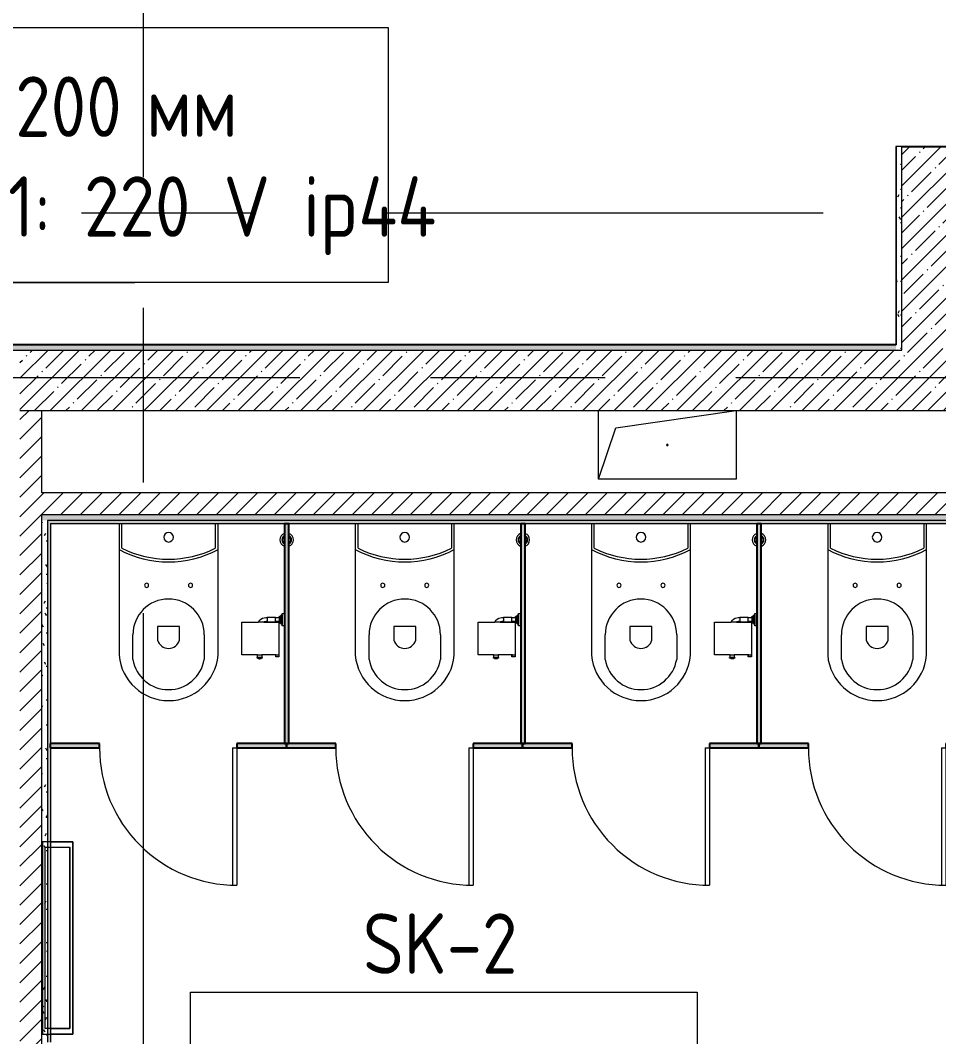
# Model space of a CAD drawing. Header units: millimetres. Extents: x 81609 to 272668, y -8553 to 29000.
# Drawn here: x 94211 to 97554, y 8101 to 11801 of the extents above; entities that cross this region are included whole.
import ezdxf

# ---------------------------------------------------------------- set-up
doc = ezdxf.new("R2010")
doc.units = ezdxf.units.MM
doc.linetypes.add('Осевая', pattern=[3175, 635, -476.25, 1587.5, -476.25])
for name, color, linetype, lineweight in [('A-DETL-GENF', 7, 'Continuous', 9), ('A-DOOR', 7, 'Continuous', 9), ('A-GENM', 7, 'Continuous', 9), ('A-GENM-2', 7, 'Continuous', 25), ('A-WALL', 7, 'Continuous', 9), ('E-ELEC-FIXT-IDEN', 7, 'Continuous', 9), ('I-WALL', 7, 'Continuous', 9), ('P-SANR-FIXT', 7, 'Continuous', 9), ('Оси-2', 7, 'Осевая', 9)]:
    doc.layers.add(name, color=color, linetype=linetype, lineweight=lineweight)
for name, color, linetype, lineweight, true_color in [('A-WALL-1', 7, 'Continuous', 9, 0x3c3c3c), ('A-WALL-FNSH-1', 7, 'Continuous', 9, 0x3c3c3c), ('I-FURN-1', 7, 'Continuous', 9, 0xf0f0f0)]:
    doc.layers.add(name, color=color, linetype=linetype, lineweight=lineweight, true_color=true_color)
doc.styles.add('GOST Common', font='GOST_Common.ttf', dxfattribs={"width": 0.9, "height": 220})
pattern_1 = [(45, (0, 0), (-35.35534, 35.35534), [])]
pattern_2 = [(45, (0, 0), (-57.024626, 57.024626), []), (45, (57.025, 0), (-57.024626, 57.024626), [100.806, -20.161, 3.353, -16.808])]
pattern_3 = [(0, (0, 0), (121.92, 30.48), [10.058, -81.382, 10.058, -81.382, -487.68]), (0, (0, 0), (121.92, 30.48), [-182.88, 10.058, -172.822, 10.058, -81.382, -213.36]), (0, (0, 0), (121.92, 30.48), [-457.2, 10.058, -50.902, 10.058, -142.342]), (120, (45.72, 15.24), (-87.356454, 90.345817), [10.058, -81.382, 10.058, -81.382, -487.68]), (120, (45.72, 15.24), (-87.356454, 90.345817), [-182.88, 10.058, -172.822, 10.058, -81.382, -213.36]), (120, (45.72, 15.24), (-87.356454, 90.345817), [-457.2, 10.058, -50.902, 10.058, -142.342]), (240, (60.96, 76.2), (-34.563546, -120.825817), [10.058, -81.382, 10.058, -81.382, -487.68]), (240, (60.96, 76.2), (-34.563546, -120.825817), [-182.88, 10.058, -172.822, 10.058, -81.382, -213.36]), (240, (60.96, 76.2), (-34.563546, -120.825817), [-457.2, 10.058, -50.902, 10.058, -142.342])]

# ---------------------------------------------------------------- blocks, each defined once
blk = doc.blocks.new('GM_Отверстие прямоугольное _в плите_ - Отверстие-V7-План размещения напольных электротехнических лючков и розеток 2 этажа в осях 23-33')
at = {"layer": 'A-GENM'}
for p, q in [((-250, -125), (-250, 125)), ((-187.5, 62.5), (250, 125)), ((250, 125), (250, -125)), ((-250, -125), (-187.5, 62.5)), ((250, -125), (-250, -125))]:
    blk.add_line(p, q, dxfattribs=at)
for start, end in [(360, 180), (180, 360)]:
    blk.add_arc((0, 0), 2.5, start, end, dxfattribs=at)
blk = doc.blocks.new('Вешалка - 1_25-V73-План размещения напольных электротехнических лючков и розеток 2 этажа в осях 23-33')
at = {"layer": 'I-FURN-1'}
for p, q in [((350, 55), (-350, 55)), ((-350, 55), (-350, -55)), ((-350, -26.5), (-350, 55)), ((-350, 55), (350, 55)), ((-330.4, -46), (-330.4, 44.4)), ((-330.4, -26.5), (-330.4, 44.4)), ((-330.4, 44.4), (330.2, 44.4)), ((330.2, 44.4), (-330.4, 44.4)), ((330.2, 44.4), (330.2, -46)), ((330.2, -26.5), (330.2, 44.4)), ((350, -55), (350, 55)), ((350, 55), (350, -26.5)), ((-350, -55), (350, -55)), ((330.2, -46), (-330.4, -46))]:
    blk.add_line(p, q, dxfattribs=at)
blk = doc.blocks.new('131_Сантехническая перегородка 6 - СП-1-30839354-План размещения напольных электротехнических лючков и розеток 2 этажа в осях 23-33')
at = {"layer": 'A-GENM'}
blk.add_hatch(color=256, dxfattribs=at).paths.add_polyline_path([(800, 8), (0, 8), (0, -8), (800, -8)])
at = {"layer": 'A-GENM', "flags": 128}
for points in [[(71.5, 8), (71.1, 8.5), (70.8, 9), (70.4, 9.5), (70, 9.9), (69.6, 10.4), (69.2, 10.8), (68.8, 11.2), (68.3, 11.6), (67.8, 12), (67.3, 12.3), (66.8, 12.7), (66.3, 13), (65.8, 13.3), (65.3, 13.6), (64.7, 13.8), (64.2, 14), (63.6, 14.3), (63, 14.4), (62.4, 14.6), (61.9, 14.7), (61.3, 14.9), (60.7, 14.9), (60.1, 15), (59.5, 15.1), (58.9, 15.1), (58.3, 15.1), (57.7, 15), (57.1, 15), (56.5, 14.9), (55.9, 14.8), (55.3, 14.7), (54.7, 14.5), (54.1, 14.4), (53.5, 14.2), (53, 13.9), (52.4, 13.7), (51.9, 13.4), (51.4, 13.2), (50.8, 12.9), (50.3, 12.5), (49.8, 12.2), (49.3, 11.8), (48.9, 11.4), (48.4, 11), (48, 10.6), (47.6, 10.2), (47.2, 9.7), (46.8, 9.3), (46.4, 8.8), (46.1, 8.3), (45.9, 8)], [(45.9, -8), (46.3, -8.5), (46.6, -9), (47, -9.5), (47.4, -9.9), (47.8, -10.4), (48.2, -10.8), (48.6, -11.2), (49.1, -11.6), (49.6, -12), (50, -12.3), (50.5, -12.7), (51.1, -13), (51.6, -13.3), (52.1, -13.6), (52.7, -13.8), (53.2, -14), (53.8, -14.3), (54.4, -14.4), (54.9, -14.6), (55.5, -14.7), (56.1, -14.9), (56.7, -14.9), (57.3, -15), (57.9, -15.1), (58.5, -15.1), (59.1, -15.1), (59.7, -15), (60.3, -15), (60.9, -14.9), (61.5, -14.8), (62.1, -14.7), (62.7, -14.5), (63.3, -14.4), (63.8, -14.2), (64.4, -13.9), (65, -13.7), (65.5, -13.4), (66, -13.2), (66.6, -12.9), (67.1, -12.5), (67.6, -12.2), (68, -11.8), (68.5, -11.4), (69, -11), (69.4, -10.6), (69.8, -10.2), (70.2, -9.7), (70.6, -9.3), (70.9, -8.8), (71.3, -8.3), (71.5, -8)]]:
    blk.add_lwpolyline(points, dxfattribs=at)
at = {"layer": 'A-GENM'}
for radius, start, end in [(24.6, 19.9113, 160.0887), (17.6, 28.9731, 151.0269), (15.1, 78.8699, 146.2189), (15.1, 33.7811, 53.124), (24.6, 199.9113, 340.0887), (17.6, 208.9731, 331.0269), (15.1, 213.7811, 233.124), (15.1, 258.8699, 326.2189)]:
    blk.add_arc((58.7, 0), radius, start, end, dxfattribs=at)
at = {"layer": 'A-GENM-2'}
for p, q in [((800, 8), (0, 8)), ((0, 8), (0, -8)), ((800, -8), (800, 8)), ((0, -8), (800, -8))]:
    blk.add_line(p, q, dxfattribs=at)
blk = doc.blocks.new('131_Сантехническая перегородка_Дверь 5 - СД-1-30835617-План размещения напольных электротехнических лючков и розеток 2 этажа в осях 23-33')
at = {"layer": 'A-GENM'}
for points in [[(70, 8), (70, -8), (250, -8), (250, 8)], [(750, 8), (750, -8), (930, -8), (930, 8)]]:
    blk.add_hatch(color=256, dxfattribs=at).paths.add_polyline_path(points)
at = {"layer": 'A-DOOR'}
for p, q in [((266, 508), (250, 508)), ((250, 8), (250, 508)), ((266, 8), (266, 508)), ((266, 8), (250, 8))]:
    blk.add_line(p, q, dxfattribs=at)
blk.add_arc((250, 8), 500, 360, 90, dxfattribs=at)
at = {"layer": 'A-GENM-2'}
for p, q in [((250, 8), (70, 8)), ((70, 8), (70, -8)), ((250, -8), (250, 8)), ((930, 8), (750, 8)), ((750, 8), (750, -8)), ((930, -8), (930, 8)), ((70, -8), (250, -8)), ((750, -8), (930, -8))]:
    blk.add_line(p, q, dxfattribs=at)
blk = doc.blocks.new('WC Seat_2 with Cistern-Wall Based - SE22-33487382-План размещения напольных электротехнических лючков и розеток 2 этажа в осях 23-33')
at = {"layer": 'P-SANR-FIXT'}
for p, q in [((-55, 485.5), (-55, 100.5)), ((-5, 410.5), (-5, 500.5)), ((255, 500.5), (255, 410.5)), ((305, 100.5), (305, 485.5)), ((85, 430.5), (85, 380.5)), ((165, 380.5), (165, 430.5)), ((85, 380.5), (165, 380.5)), ((-55, 100.5), (-55, 5.5)), ((-45, 5.5), (-45, 95.6)), ((295, 95.6), (295, 5.5)), ((305, 5.5), (305, 100.5))]:
    blk.add_line(p, q, dxfattribs=at)
for centre, radius, start, end in [((125, 469.8), 180.7, 4.9791, 175.0209), ((125, 478.7), 131.8, 9.5273, 170.4727), ((125, 418.8), 41.7, 16.2602, 163.7398), ((125, 410.5), 130, 180, 360), ((45, 230.5), 7.5, 0, 180), ((45, 230.5), 7.5, 180, 360), ((205, 230.5), 7.5, 0, 180), ((205, 230.5), 7.5, 180, 360), ((125, -237), 382.5, 61.9275, 118.0725), ((125, -247), 382.5, 63.6122, 116.3878), ((125, 55.5), 17.5, 0, 180), ((125, 55.5), 17.5, 180, 360)]:
    blk.add_arc(centre, radius, start, end, dxfattribs=at)
blk = doc.blocks.new('Sanitary_Toilet-Accessories_Gessi_Wall-mounted-paper-roll-holder-65449 - Chrome-30913797-План размещения напольных электротехнических лючков и розеток 2 этажа в осях 23-33')
at = {"layer": 'A-DETL-GENF'}
for p, q in [((87892.2, 19865.6), (87893.5, 19865.7)), ((87892.2, 19808.5), (87892.2, 19865.6)), ((87893.5, 19865.7), (88009.6, 19865.7)), ((88009.6, 19865.7), (88011.2, 19865.6)), ((88011.2, 19865.6), (88011.2, 19805.4)), ((87877.2, 19801), (87877.9, 19805)), ((87877.9, 19797), (87877.2, 19801)), ((87877.9, 19805), (87879.7, 19808.5)), ((87879.7, 19808.5), (87879.7, 19810.5)), ((87879.7, 19810.5), (87883.2, 19810.5)), ((87879.7, 19793.5), (87879.7, 19808.5)), ((87883.2, 19810.5), (87883.2, 19808.5)), ((87883.2, 19793.5), (87883.2, 19808.5)), ((87883.2, 19808.5), (87892.2, 19808.5)), ((87892.2, 19808.5), (87892.2, 19793.5)), ((88011.2, 19785.9), (88011.2, 19805.4)), ((88011.2, 19805.4), (88019.6, 19799.9)), ((88019.6, 19799.9), (88026, 19790.3)), ((87879.7, 19793.5), (87877.9, 19797)), ((87879.7, 19791.5), (87879.7, 19793.5)), ((87883.2, 19791.5), (87879.7, 19791.5)), ((87892.2, 19793.5), (87883.2, 19793.5)), ((87883.2, 19793.5), (87883.2, 19791.5)), ((87892.2, 19740.7), (87892.2, 19793.5)), ((88012.1, 19784.5), (88011.2, 19785.9)), ((88011.2, 19785.9), (88011.2, 19740.7)), ((88011.7, 19743.5), (88011.7, 19773.5)), ((88011.7, 19773.5), (88013.2, 19773.5)), ((88013.2, 19779), (88012.1, 19784.5)), ((88013.2, 19773.5), (88013.2, 19779)), ((88028.2, 19773.5), (88013.2, 19773.5)), ((88026, 19790.3), (88028.2, 19779)), ((88028.2, 19779), (88028.2, 19773.5)), ((88028.2, 19773.5), (88029.7, 19773.5)), ((88029.7, 19773.5), (88029.7, 19743.5)), ((87884.7, 19730.7), (87884.7, 19742.7)), ((87884.7, 19742.7), (87891.2, 19742.7)), ((87891.2, 19730.7), (87884.7, 19730.7)), ((87891.2, 19742.7), (87891.2, 19740.7)), ((87891.2, 19732.7), (87891.2, 19740.7)), ((87891.2, 19740.7), (87892.2, 19740.7)), ((87892.2, 19732.7), (87891.2, 19732.7)), ((87891.2, 19732.7), (87891.2, 19730.7)), ((87892.2, 19740.7), (87892.2, 19732.7)), ((87892.2, 19730.7), (87892.2, 19732.7)), ((88011.2, 19730.7), (87892.2, 19730.7)), ((88004.9, 19722.2), (88006.4, 19723.6)), ((88006.4, 19723.6), (88007.4, 19725.5)), ((88007.4, 19725.5), (88007.7, 19727.5)), ((88007.7, 19727.5), (88009.7, 19727.5)), ((88009.7, 19727.5), (88009.7, 19730)), ((88009.7, 19730), (88013.2, 19730)), ((88031.7, 19727.5), (88009.7, 19727.5)), ((88011.2, 19740.7), (88011.2, 19732.7)), ((88011.2, 19740.7), (88013.2, 19740.7)), ((88011.2, 19732.7), (88011.2, 19730.7)), ((88013.2, 19732.7), (88011.2, 19732.7)), ((88029.7, 19730), (88011.2, 19730)), ((88013.2, 19743.5), (88011.7, 19743.5)), ((88013.2, 19743.5), (88028.2, 19743.5)), ((88013.2, 19740.7), (88013.2, 19743.5)), ((88013.2, 19732.7), (88013.2, 19740.7)), ((88013.2, 19730), (88013.2, 19732.7)), ((88029.7, 19743.5), (88028.2, 19743.5)), ((88028.2, 19743.5), (88028.2, 19730)), ((88028.2, 19730), (88031.7, 19730)), ((88031.7, 19730), (88031.7, 19727.5)), ((88031.7, 19727.5), (88033.7, 19727.5)), ((88033.7, 19727.5), (88034, 19725.5)), ((88034, 19725.5), (88035, 19723.6)), ((88035, 19723.6), (88036.5, 19722.2)), ((87998.2, 19711), (87998.2, 19719)), ((87998.2, 19719), (88003.2, 19719)), ((88043.2, 19711), (87998.2, 19711)), ((88003.2, 19721.5), (88004.9, 19722.2)), ((88003.2, 19721.5), (88038.2, 19721.5)), ((88003.2, 19719), (88003.2, 19721.5)), ((88038.2, 19719), (88003.2, 19719)), ((88036.5, 19722.2), (88038.2, 19721.5)), ((88038.2, 19721.5), (88038.2, 19719)), ((88038.2, 19719), (88043.2, 19719)), ((88043.2, 19719), (88043.2, 19711))]:
    blk.add_line(p, q, dxfattribs=at)
blk = doc.blocks.new('Sanitary_Toilet-Accessories_Gessi_Wall-mounted-paper-roll-holder-65449 - Chrome-V181-План размещения напольных электротехнических лючков и розеток 2 этажа в осях 23-33')
at = {"layer": 'A-DETL-GENF'}
for p, q in [((95943.5, 9617.9), (95953, 9624.3)), ((95953, 9624.3), (95964.3, 9626.6)), ((95964.3, 9626.6), (95969.8, 9626.6)), ((95969.8, 9626.6), (95969.8, 9628.1)), ((95969.8, 9628.1), (95999.8, 9628.1)), ((95969.8, 9626.6), (95969.8, 9611.6)), ((95999.8, 9628.1), (95999.8, 9626.6)), ((95999.8, 9611.6), (95999.8, 9626.6)), ((95999.8, 9626.6), (96013.3, 9626.6)), ((96013.3, 9626.6), (96013.3, 9630.1)), ((96013.3, 9630.1), (96015.8, 9630.1)), ((96013.3, 9628.1), (96013.3, 9609.6)), ((96015.8, 9632.1), (96017.9, 9632.4)), ((96015.8, 9630.1), (96015.8, 9632.1)), ((96015.8, 9630.1), (96015.8, 9608.1)), ((96017.9, 9632.4), (96019.7, 9633.3)), ((96019.7, 9633.3), (96021.1, 9634.8)), ((96021.1, 9634.8), (96021.8, 9636.5)), ((96021.8, 9636.5), (96024.3, 9636.6)), ((96021.8, 9601.6), (96021.8, 9636.5)), ((96024.3, 9636.6), (96024.3, 9641.6)), ((96024.3, 9641.6), (96032.3, 9641.6)), ((96024.3, 9636.6), (96024.3, 9601.6)), ((95877.6, 9607.9), (95877.8, 9609.6)), ((95877.6, 9491.9), (95877.6, 9607.9)), ((95877.8, 9609.6), (95937.9, 9609.6)), ((95937.9, 9609.6), (95943.5, 9617.9)), ((95957.4, 9609.6), (95937.9, 9609.6)), ((95958.8, 9610.5), (95957.4, 9609.6)), ((95957.4, 9609.6), (96002.6, 9609.6)), ((95964.3, 9611.6), (95958.8, 9610.5)), ((95969.8, 9611.6), (95964.3, 9611.6)), ((95969.8, 9610.1), (95969.8, 9611.6)), ((95999.8, 9610.1), (95969.8, 9610.1)), ((96002.6, 9611.6), (95999.8, 9611.6)), ((95999.8, 9611.6), (95999.8, 9610.1)), ((96010.6, 9611.6), (96002.6, 9611.6)), ((96002.6, 9609.6), (96002.6, 9611.6)), ((96002.6, 9609.6), (96010.6, 9609.6)), ((96013.3, 9611.6), (96010.6, 9611.6)), ((96010.6, 9611.6), (96010.6, 9609.6)), ((96010.6, 9609.6), (96012.6, 9609.6)), ((96012.6, 9609.6), (96012.6, 9490.6)), ((96013.3, 9608.1), (96013.3, 9611.6)), ((96015.8, 9608.1), (96013.3, 9608.1)), ((96015.8, 9606.1), (96015.8, 9608.1)), ((96017.9, 9605.8), (96015.8, 9606.1)), ((96019.7, 9604.8), (96017.9, 9605.8)), ((96021.1, 9603.3), (96019.7, 9604.8)), ((96021.8, 9601.6), (96021.1, 9603.3)), ((96024.3, 9601.6), (96021.8, 9601.6)), ((96024.3, 9596.6), (96024.3, 9601.6)), ((96032.3, 9596.6), (96024.3, 9596.6)), ((95877.8, 9490.6), (95877.6, 9491.9)), ((95934.8, 9490.6), (95877.8, 9490.6)), ((95932.8, 9478.1), (95932.8, 9481.6)), ((95932.8, 9481.6), (95934.8, 9481.6)), ((95934.8, 9478.1), (95932.8, 9478.1)), ((95934.8, 9490.6), (95949.8, 9490.6)), ((95934.8, 9481.6), (95934.8, 9490.6)), ((95949.8, 9481.6), (95934.8, 9481.6)), ((95949.8, 9478.1), (95934.8, 9478.1)), ((95938.3, 9476.2), (95934.8, 9478.1)), ((95942.3, 9475.6), (95938.3, 9476.2)), ((95946.3, 9476.2), (95942.3, 9475.6)), ((95949.8, 9478.1), (95946.3, 9476.2)), ((96002.6, 9490.6), (95949.8, 9490.6)), ((95949.8, 9490.6), (95949.8, 9481.6)), ((95949.8, 9481.6), (95951.8, 9481.6)), ((95951.8, 9478.1), (95949.8, 9478.1)), ((95951.8, 9481.6), (95951.8, 9478.1)), ((96000.6, 9483.1), (96000.6, 9489.6)), ((96000.6, 9489.6), (96002.6, 9489.6)), ((96012.6, 9483.1), (96000.6, 9483.1)), ((96002.6, 9490.6), (96010.6, 9490.6)), ((96002.6, 9489.6), (96002.6, 9490.6)), ((96010.6, 9489.6), (96002.6, 9489.6)), ((96012.6, 9490.6), (96010.6, 9490.6)), ((96010.6, 9490.6), (96010.6, 9489.6)), ((96010.6, 9489.6), (96012.6, 9489.6)), ((96012.6, 9489.6), (96012.6, 9483.1))]:
    blk.add_line(p, q, dxfattribs=at)
blk = doc.blocks.new('Sanitary_Toilet-Accessories_Gessi_Wall-mounted-paper-roll-holder-65449 - Chrome-V182-План размещения напольных электротехнических лючков и розеток 2 этажа в осях 23-33')
at = {"layer": 'A-DETL-GENF'}
for p, q in [((96803.5, 9617.9), (96813, 9624.3)), ((96813, 9624.3), (96824.3, 9626.6)), ((96824.3, 9626.6), (96829.8, 9626.6)), ((96829.8, 9626.6), (96829.8, 9628.1)), ((96829.8, 9628.1), (96859.8, 9628.1)), ((96829.8, 9626.6), (96829.8, 9611.6)), ((96859.8, 9628.1), (96859.8, 9626.6)), ((96859.8, 9611.6), (96859.8, 9626.6)), ((96859.8, 9626.6), (96873.3, 9626.6)), ((96873.3, 9626.6), (96873.3, 9630.1)), ((96873.3, 9630.1), (96875.8, 9630.1)), ((96873.3, 9628.1), (96873.3, 9609.6)), ((96875.8, 9632.1), (96877.9, 9632.4)), ((96875.8, 9630.1), (96875.8, 9632.1)), ((96875.8, 9630.1), (96875.8, 9608.1)), ((96877.9, 9632.4), (96879.7, 9633.3)), ((96879.7, 9633.3), (96881.1, 9634.8)), ((96881.1, 9634.8), (96881.8, 9636.5)), ((96881.8, 9636.5), (96884.3, 9636.6)), ((96881.8, 9601.6), (96881.8, 9636.5)), ((96884.3, 9636.6), (96884.3, 9641.6)), ((96884.3, 9641.6), (96891.9, 9641.6)), ((96884.3, 9636.6), (96884.3, 9601.6)), ((96737.6, 9607.9), (96737.8, 9609.6)), ((96737.6, 9491.9), (96737.6, 9607.9)), ((96737.8, 9609.6), (96797.9, 9609.6)), ((96797.9, 9609.6), (96803.5, 9617.9)), ((96817.4, 9609.6), (96797.9, 9609.6)), ((96818.8, 9610.5), (96817.4, 9609.6)), ((96817.4, 9609.6), (96862.6, 9609.6)), ((96824.3, 9611.6), (96818.8, 9610.5)), ((96829.8, 9611.6), (96824.3, 9611.6)), ((96829.8, 9610.1), (96829.8, 9611.6)), ((96859.8, 9610.1), (96829.8, 9610.1)), ((96862.6, 9611.6), (96859.8, 9611.6)), ((96859.8, 9611.6), (96859.8, 9610.1)), ((96870.6, 9611.6), (96862.6, 9611.6)), ((96862.6, 9609.6), (96862.6, 9611.6)), ((96862.6, 9609.6), (96870.6, 9609.6)), ((96873.3, 9611.6), (96870.6, 9611.6)), ((96870.6, 9611.6), (96870.6, 9609.6)), ((96870.6, 9609.6), (96872.6, 9609.6)), ((96872.6, 9609.6), (96872.6, 9490.6)), ((96873.3, 9608.1), (96873.3, 9611.6)), ((96875.8, 9608.1), (96873.3, 9608.1)), ((96875.8, 9606.1), (96875.8, 9608.1)), ((96877.9, 9605.8), (96875.8, 9606.1)), ((96879.7, 9604.8), (96877.9, 9605.8)), ((96881.1, 9603.3), (96879.7, 9604.8)), ((96881.8, 9601.6), (96881.1, 9603.3)), ((96884.3, 9601.6), (96881.8, 9601.6)), ((96884.3, 9596.6), (96884.3, 9601.6)), ((96891.9, 9596.6), (96884.3, 9596.6)), ((96737.8, 9490.6), (96737.6, 9491.9)), ((96794.8, 9490.6), (96737.8, 9490.6)), ((96792.8, 9478.1), (96792.8, 9481.6)), ((96792.8, 9481.6), (96794.8, 9481.6)), ((96794.8, 9478.1), (96792.8, 9478.1)), ((96794.8, 9490.6), (96809.8, 9490.6)), ((96794.8, 9481.6), (96794.8, 9490.6)), ((96809.8, 9481.6), (96794.8, 9481.6)), ((96809.8, 9478.1), (96794.8, 9478.1)), ((96798.3, 9476.2), (96794.8, 9478.1)), ((96802.3, 9475.6), (96798.3, 9476.2)), ((96806.3, 9476.2), (96802.3, 9475.6)), ((96809.8, 9478.1), (96806.3, 9476.2)), ((96862.6, 9490.6), (96809.8, 9490.6)), ((96809.8, 9490.6), (96809.8, 9481.6)), ((96809.8, 9481.6), (96811.8, 9481.6)), ((96811.8, 9478.1), (96809.8, 9478.1)), ((96811.8, 9481.6), (96811.8, 9478.1)), ((96860.6, 9483.1), (96860.6, 9489.6)), ((96860.6, 9489.6), (96862.6, 9489.6)), ((96872.6, 9483.1), (96860.6, 9483.1)), ((96862.6, 9490.6), (96870.6, 9490.6)), ((96862.6, 9489.6), (96862.6, 9490.6)), ((96870.6, 9489.6), (96862.6, 9489.6)), ((96872.6, 9490.6), (96870.6, 9490.6)), ((96870.6, 9490.6), (96870.6, 9489.6)), ((96870.6, 9489.6), (96872.6, 9489.6)), ((96872.6, 9489.6), (96872.6, 9483.1))]:
    blk.add_line(p, q, dxfattribs=at)

msp = doc.modelspace()

# ---------------------------------------------------------------- hatches: boundary and pattern name
at = {"layer": 'I-WALL'}
h = msp.add_hatch(dxfattribs=at)
h.set_pattern_fill('FP_41', color=256, style=0, pattern_type=2)
h.set_pattern_definition(pattern_3)
h.paths.add_polyline_path([(97399, 10600), (97419, 10600), (97419, 11341), (97399, 11341), (97399, 10620)])
h = msp.add_hatch(dxfattribs=at)
h.set_pattern_fill('FP_2', color=256, style=0, pattern_type=2)
h.set_pattern_definition(pattern_2)
h.paths.add_polyline_path([(97639, 10600), (97639, 11340), (97419, 11340), (97419, 10600), (97473.9, 10600)])
h = msp.add_hatch(dxfattribs=at)
h.set_pattern_fill('FP_41', color=256, style=0, pattern_type=2)
h.set_pattern_definition(pattern_3)
h.paths.add_polyline_path([(97399, 10600), (97398, 10620), (93460, 10620), (93460, 10608), (93490, 10608), (93490, 10600), (94885, 10600)])
h.paths.add_polyline_path([(92480, 10600), (92480, 10608), (92510, 10608), (92510, 10620), (91385, 10620), (91385, 10608), (91440, 10608), (91440, 10600), (92296.2, 10600)])
h.paths.add_polyline_path([(89930, 10600), (89930, 10608), (89985, 10608), (89985, 10620), (89223.5, 10620), (89223.5, 10600), (89707.4, 10600)])
h = msp.add_hatch(dxfattribs=at)
h.set_pattern_fill('FP_2', color=256, style=0, pattern_type=2)
h.set_pattern_definition(pattern_2)
h.paths.add_polyline_path([(101610, 10380), (101610, 10600), (94210, 10600), (94210, 10380), (101357.1, 10380)])
h = msp.add_hatch(dxfattribs=at)
h.set_pattern_fill('FP_5', color=256, style=0, pattern_type=2)
h.set_pattern_definition(pattern_1)
h.paths.add_polyline_path([(94237.8, 5400), (94290, 5400), (94290, 10380), (94210, 10380), (94210, 5400)])
h = msp.add_hatch(dxfattribs=at)
h.set_pattern_fill('FP_5', color=256, style=0, pattern_type=2)
h.set_pattern_definition(pattern_1)
h.paths.add_polyline_path([(101060, 10000), (101080, 10000), (101080, 10080), (94290, 10080), (94290, 10000), (100062.7, 10000)])
h = msp.add_hatch(dxfattribs=at)
h.set_pattern_fill('FP_41', color=256, style=0, pattern_type=2)
h.set_pattern_definition(pattern_3)
h.paths.add_polyline_path([(101049, 9980), (101060, 9980), (101060, 10000), (94290, 10000), (94290, 9980), (100062.7, 9980)])
h = msp.add_hatch(dxfattribs=at)
h.set_pattern_fill('FP_41', color=256, style=0, pattern_type=2)
h.set_pattern_definition(pattern_3)
h.paths.add_polyline_path([(94310, 8060), (94310, 9980), (94290, 9980), (94290, 8060)])
for points in [[(101060, 9969), (101060, 9980), (94310, 9980), (94310, 9969), (100062.7, 9969)], [(94321, 8080), (94321, 9969), (94310, 9969), (94310, 8080)]]:
    msp.add_hatch(color=256, dxfattribs=at).paths.add_polyline_path(points)

# ---------------------------------------------------------------- linework, layer by layer
at = {"layer": 'A-WALL'}
for p, q in [((93460, 10620), (97399, 10620)), ((94290, 8060), (94290, 10000)), ((101080, 10000), (94290, 10000)), ((101049, 9980), (94310, 9980)), ((94310, 9980), (94310, 8080))]:
    msp.add_line(p, q, dxfattribs=at)
at = {"layer": 'A-WALL-1'}
for p, q in [((97399, 11341), (97399, 10620)), ((97419, 11341), (97399, 11341)), ((97419, 10600), (97419, 11341)), ((93490, 10600), (97419, 10600)), ((94210, 10380), (101610, 10380)), ((94290, 10080), (94290, 10380)), ((101080, 10080), (94290, 10080))]:
    msp.add_line(p, q, dxfattribs=at)
at = {"layer": 'A-WALL-FNSH-1'}
for p, q in [((97398, 11341), (97398, 10621)), ((97399, 11341), (97398, 11341)), ((98479, 11341), (97419, 11341)), ((97419, 11340), (98479, 11340)), ((97398, 10621), (93460, 10621)), ((94321, 9969), (101060, 9969)), ((94321, 9969), (94321, 8080))]:
    msp.add_line(p, q, dxfattribs=at)
at = {"layer": 'E-ELEC-FIXT-IDEN'}
msp.add_line((94109, 10846.3), (94627.8, 10846.3), dxfattribs=at)
at = {"layer": 'E-ELEC-FIXT-IDEN', "flags": 128}
for points in [[(93706.1, 11774.3), (95549.5, 11774.3), (95549.5, 10846.3), (93706.1, 10846.3)], [(94830.7, 8262.9), (96674.1, 8262.9), (96674.1, 7334.9), (94830.7, 7334.9)]]:
    msp.add_lwpolyline(points, close=True, dxfattribs=at)
at = {"layer": 'Оси-2'}
for p, q in [((94660, 593.7), (94660, 19415.1)), ((84909.3, 11100), (120319, 11100)), ((86179.3, 10500), (120319, 10500))]:
    msp.add_line(p, q, dxfattribs=at)

# ---------------------------------------------------------------- block references
at = {"layer": 'A-GENM'}
msp.add_blockref('GM_Отверстие прямоугольное _в плите_ - Отверстие-V7-План размещения напольных электротехнических лючков и розеток 2 этажа в осях 23-33', (96566.1, 10255), dxfattribs=at)
for name, p, rotation in [('131_Сантехническая перегородка 6 - СП-1-30839354-План размещения напольных электротехнических лючков и розеток 2 этажа в осях 23-33', (95180.6, 9968), 270.0000000000007), ('131_Сантехническая перегородка 6 - СП-1-30839354-План размещения напольных электротехнических лючков и розеток 2 этажа в осях 23-33', (96040.3, 9968), 270.0000000000007), ('131_Сантехническая перегородка 6 - СП-1-30839354-План размещения напольных электротехнических лючков и розеток 2 этажа в осях 23-33', (96899.9, 9968), 270.0000000000007), ('131_Сантехническая перегородка_Дверь 5 - СД-1-30835617-План размещения напольных электротехнических лючков и розеток 2 этажа в осях 23-33', (95249.5, 9160), 180), ('131_Сантехническая перегородка_Дверь 5 - СД-1-30835617-План размещения напольных электротехнических лючков и розеток 2 этажа в осях 23-33', (96109.5, 9160), 180), ('131_Сантехническая перегородка_Дверь 5 - СД-1-30835617-План размещения напольных электротехнических лючков и розеток 2 этажа в осях 23-33', (96969.5, 9160), 180), ('131_Сантехническая перегородка_Дверь 5 - СД-1-30835617-План размещения напольных электротехнических лючков и розеток 2 этажа в осях 23-33', (97829.5, 9160), 180)]:
    msp.add_blockref(name, p, dxfattribs=dict(at, rotation=rotation))
at = {"layer": 'I-FURN-1', "rotation": 270.0000000000007}
msp.add_blockref('Вешалка - 1_25-V73-План размещения напольных электротехнических лючков и розеток 2 этажа в осях 23-33', (94347.5, 8460), dxfattribs=at)
at = {"layer": 'P-SANR-FIXT'}
for name, p, rotation in [('WC Seat_2 with Cistern-Wall Based - SE22-33487382-План размещения напольных электротехнических лючков и розеток 2 этажа в осях 23-33', (94875.8, 9974.5), 180), ('WC Seat_2 with Cistern-Wall Based - SE22-33487382-План размещения напольных электротехнических лючков и розеток 2 этажа в осях 23-33', (95735.4, 9974.5), 180), ('WC Seat_2 with Cistern-Wall Based - SE22-33487382-План размещения напольных электротехнических лючков и розеток 2 этажа в осях 23-33', (96595.1, 9974.5), 180), ('WC Seat_2 with Cistern-Wall Based - SE22-33487382-План размещения напольных электротехнических лючков и розеток 2 этажа в осях 23-33', (97454.7, 9974.5), 180), ('Sanitary_Toilet-Accessories_Gessi_Wall-mounted-paper-roll-holder-65449 - Chrome-30913797-План размещения напольных электротехнических лючков и розеток 2 этажа в осях 23-33', (114883.3, -78401.7), 90.00000000000087)]:
    msp.add_blockref(name, p, dxfattribs=dict(at, rotation=rotation))
for name in ['Sanitary_Toilet-Accessories_Gessi_Wall-mounted-paper-roll-holder-65449 - Chrome-V181-План размещения напольных электротехнических лючков и розеток 2 этажа в осях 23-33', 'Sanitary_Toilet-Accessories_Gessi_Wall-mounted-paper-roll-holder-65449 - Chrome-V182-План размещения напольных электротехнических лючков и розеток 2 этажа в осях 23-33']:
    msp.add_blockref(name, (0, 0), dxfattribs=at)

# ---------------------------------------------------------------- texts
at = {"layer": 'E-ELEC-FIXT-IDEN', "char_height": 220, "attachment_point": 1, "style": 'GOST Common'}
for s, insert, width in [('H-1200 ', (93806.1, 11596.7), 1046.202), ('мм', (94669.3, 11596.7), 375.19), ('   1: 220 V ip44', (93806.1, 11232.9), 1984.177), ('SK-2', (95457.7, 8549.3), 707.088)]:
    msp.add_mtext(s, dxfattribs=dict(at, insert=insert, width=width))

doc.saveas('drawing.dxf')
